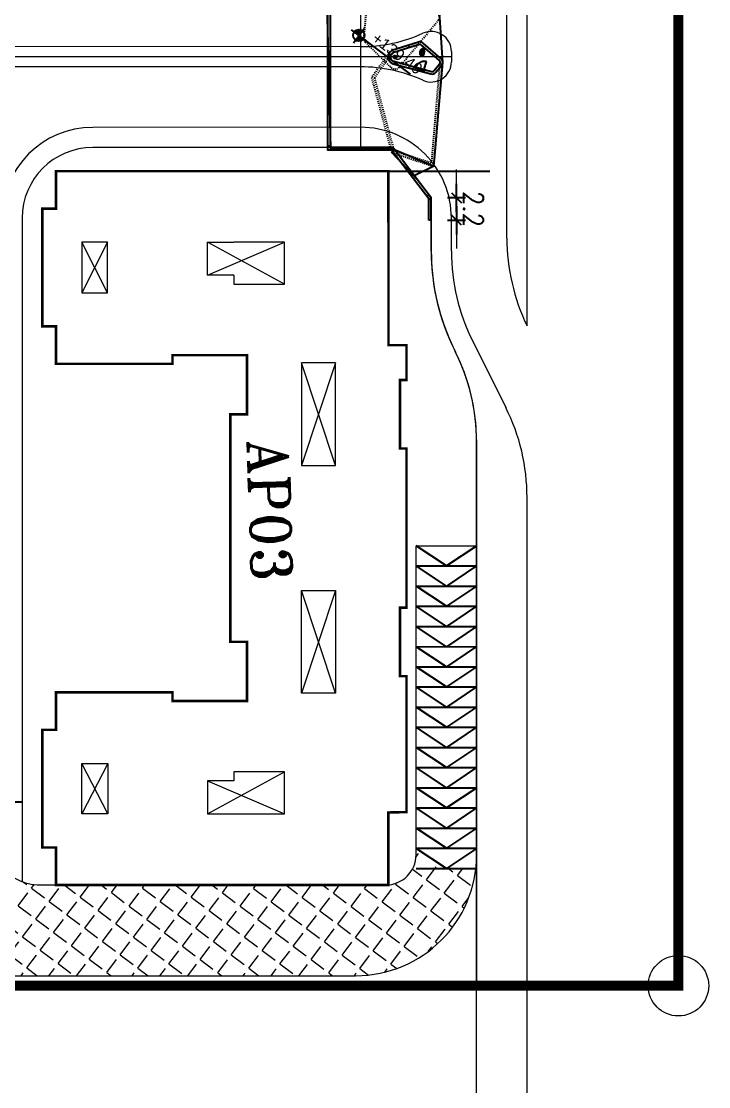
# Model space of a CAD drawing. Header units: inches. Extents: x 2 to 806, y 2 to 666.
# Drawn here: x 612.4 to 680.5, y 226.3 to 331.9 of the extents above; entities that cross this region are included whole.
import ezdxf
from ezdxf.enums import TextEntityAlignment as Align

# ---------------------------------------------------------------- set-up
doc = ezdxf.new("R2010")
doc.units = ezdxf.units.IN
doc.header["$MEASUREMENT"] = 0
for name, pattern in [('( Hidden )', [0.375, 0.25, -0.125]), ('ACAD_ISO04W100', [30, 24, -3, 0, -3]), ('DASHED', [0.75, 0.5, -0.25]), ('DASHED2', [0.375, 0.25, -0.125]), ('GP_Trazos juntos', [9.525, 6.35, -3.175]), ('RAYITAS', [0.375, 0.25, -0.125])]:
    doc.linetypes.add(name, pattern=pattern)
for name, color, linetype in [('.', 7, 'Continuous'), ('A-01-DW', 1, 'Continuous'), ('A-03-PROJ', 1, 'RAYITAS'), ('A-06-FURNITURE', 15, 'Continuous'), ('A-06-GRAY', 15, 'Continuous'), ('A-07-HATCH-FURNITURE', 255, 'Continuous'), ('ASPHALT', 4, 'Continuous'), ('City_Axies', 10, 'Continuous'), ('City_Edge', 6, 'Continuous'), ('City_road', 170, 'Continuous'), ('CL', 1, 'ACAD_ISO04W100'), ('code', 2, 'Continuous'), ('comments', 1, 'Continuous'), ('Duplex-Garden', 3, 'Continuous'), ('E-01-SOP', 2, 'Continuous'), ('ELV2', 4, 'Continuous'), ('INT-01_Auxiliar', 9, 'Continuous'), ('Land line', 210, 'Continuous'), ('PAVEMENT', 2, 'Continuous'), ('sec line', 252, 'ACAD_ISO04W100'), ('set pack', 253, 'DASHED2')]:
    doc.layers.add(name, color=color, linetype=linetype)
doc.layers.add('INT-00_No impresión', color=160, linetype='Continuous', plot=False)
doc.layers.add('WORK', color=6, linetype='Continuous', plot=False)
doc.styles.add('3', font='ROMANT.shx', dxfattribs={"height": 4})
doc.styles.add('AUC-2-5', font='romans.shx', dxfattribs={"width": 0.85})
doc.styles.add('SDC-TEXT', font='arial.ttf')
doc.linetypes.add('FENCELINE2', pattern='A,0.25,-0.1,[132,ltypeshp.shx,S=0.1,R=0,X=-0.1,Y=0],-0.1,1', length=1.45)
doc.dimstyles.new('AUC-750-N mtr', dxfattribs={"dimscale": 0.5625, "dimtxt": 3.5, "dimasz": 2.5, "dimexe": 2.5, "dimexo": 2, "dimgap": 1.2, "dimtad": 1, "dimzin": 1, "dimdsep": 46, "dimtxsty": 'AUC-2-5', "dimblk": 'AUC-DIMTICK', "dimcen": 1, "dimse1": 1, "dimse2": 1, "dimclrd": 1, "dimclre": 1, "dimclrt": 2, "dimadec": 0, "dimazin": 0, "dimtfac": 1, "dimtix": 1, "dimtmove": 2, "dimatfit": 3, "dimfxl": 1, "dimlwd": 0, "dimlwe": -1, "dimarcsym": 0})

# ---------------------------------------------------------------- blocks, each defined once
blk = doc.blocks.new('*U474')
at = {"linetype": 'ByBlock'}
for p, q in [((0, 6), (2, 3)), ((2, 0), (2, 6)), ((2, 3), (0, 0))]:
    blk.add_line(p, q, dxfattribs=at)
blk = doc.blocks.new('*U473')
at = {"layer": 'ASPHALT', "color": 0, "linetype": 'ByBlock', "lineweight": -2, "transparency": 16777216, "rotation": 306.9614938914306}
for p in [(617473.79, 806107.21), (617474.99, 806105.61), (617476.19, 806104.01), (617477.39, 806102.41), (617478.6, 806100.81), (617479.8, 806099.21), (617481, 806097.62), (617482.2, 806096.02), (617483.41, 806094.42), (617484.61, 806092.82), (617485.81, 806091.22), (617487.01, 806089.63), (617488.22, 806088.03), (617489.42, 806086.43), (617490.62, 806084.83), (617491.83, 806083.23)]:
    blk.add_blockref('*U474', p, dxfattribs=at)
blk = doc.blocks.new('AUC-DIMTICK')
at = {"color": 1}
for p, q in [((1, 0), (-1, 0)), ((-0.356, -0.356), (0.356, 0.356)), ((0, 0.63), (0, -0.63))]:
    blk.add_line(p, q, dxfattribs=at)
blk = doc.blocks.new('*D6')
at = {"layer": 'Defpoints', "color": 0, "linetype": 'ByBlock', "transparency": 16777216}
for p in [(617780.55, 809285.27), (617783.89, 809285), (617781.88, 809283.5)]:
    blk.add_point(p, dxfattribs=at)
at = {"layer": 'Duplex-Garden', "color": 1, "linetype": 'ByBlock', "lineweight": 0, "transparency": 16777216}
for p, q in [((617781.71, 809287.89), (617780.86, 809289.02)), ((617782.55, 809286.77), (617783.89, 809285)), ((617784.73, 809283.88), (617785.58, 809282.76))]:
    blk.add_line(p, q, dxfattribs=at)
at = {"layer": 'Duplex-Garden', "color": 1, "linetype": 'ByBlock', "lineweight": 0, "transparency": 16777216, "xscale": 1.40625, "yscale": 1.40625, "zscale": 1.40625}
for p, rotation in [((617782.55, 809286.77), 306.9634320994262), ((617783.89, 809285), 126.9634320994261)]:
    blk.add_blockref('AUC-DIMTICK', p, dxfattribs=dict(at, rotation=rotation))
at = {"layer": 'Duplex-Garden', "color": 2, "linetype": 'ByBlock', "transparency": 16777216, "insert": (617784.55, 809286.89), "char_height": 1.969, "attachment_point": 5, "rotation": 306.9634, "style": 'AUC-2-5'}
blk.add_mtext('2.2', dxfattribs=at)
blk = doc.blocks.new('*U12')
at = {"color": 0}
for points in [[(-0.01, 0), (0.06, 0), (0.06, 0.01), (-0.01, 0.01)], [(0.89, -0.03), (0.89, 0), (0.06, 0), (0.06, -0.03)], [(0.97, 0), (0.89, 0), (0.89, 0.01), (0.97, 0.01)], [(-0.01, -0.1), (0.06, -0.1), (0.06, -0.12), (-0.01, -0.12)], [(0.97, -0.1), (0.89, -0.1), (0.89, -0.12), (0.97, -0.12)]]:
    blk.add_lwpolyline(points, close=True, dxfattribs=at)
for points in [[(0.03, -0.1), (0.03, 0), (0, 0), (0, -0.1), (0.03, -0.1)], [(0.05, -0.1), (0.08, -0.1), (0.08, -0.04), (0.06, -0.04), (0.06, 0), (0.05, 0), (0.05, -0.1)], [(0.91, -0.1), (0.88, -0.1), (0.88, -0.04), (0.89, -0.04), (0.89, 0), (0.91, 0), (0.91, -0.1)], [(0.92, -0.1), (0.92, 0), (0.96, 0), (0.96, -0.1), (0.92, -0.1)]]:
    blk.add_lwpolyline(points, dxfattribs=at)
at = {"layer": 'INT-00_No impresión'}
blk.add_lwpolyline([(0.05, -0.1), (0.91, -0.1)], dxfattribs=at)
at = {"layer": 'INT-01_Auxiliar', "linetype": 'GP_Trazos juntos'}
blk.add_lwpolyline([(0.06, 0), (0.06, 0.83, -0.414214), (0.89, 0)], format="xyb", dxfattribs=at)
blk = doc.blocks.new('Column_Round')
at = {"layer": 'E-01-SOP'}
h = blk.add_hatch(color=256, dxfattribs=at)
h.dxf.hatch_style = 1
edge = h.paths.add_edge_path()
edge.add_arc((0, 0), 0.15, 65.2825, 425.2825)
blk.add_circle((0, 0), 0.15, dxfattribs=at)
blk = doc.blocks.new('Hombre trabajando')
at = {"layer": 'A-07-HATCH-FURNITURE', "transparency": 33554687}
h = blk.add_hatch(color=256, dxfattribs=at)
h.dxf.hatch_style = 1
h.paths.add_polyline_path([(0.28, 0.23), (0.28, 0.24), (0.26, 0.24), (0.25, 0.24), (0.24, 0.25), (0.24, 0.26), (0.24, 0.27), (0.23, 0.27), (0.18, 0.27), (0.16, 0.28), (0.12, 0.28), (0.1, 0.27), (0.09, 0.26), (0.06, 0.24), (0.04, 0.22), (0.02, 0.21), (0.01, 0.19), (0, 0.19), (-0.02, 0.16), (-0.06, 0.13), (-0.06, 0.11), (-0.07, 0.1), (-0.09, 0.1), (-0.11, 0.09), (-0.12, 0.08), (-0.14, 0.07), (-0.16, 0.06), (-0.16, 0.06), (-0.16, 0.06), (-0.16, 0.06), (-0.15, 0.06), (-0.12, 0.07), (-0.14, 0.06), (-0.15, 0.06), (-0.16, 0.05), (-0.17, 0.04), (-0.18, 0.04), (-0.18, 0.04), (-0.18, 0.03), (-0.17, 0.03), (-0.17, 0.03), (-0.17, 0.03), (-0.18, 0.03), (-0.18, 0.02), (-0.18, 0.02), (-0.17, 0.02), (-0.17, 0.02), (-0.16, 0.02), (-0.16, 0.02), (-0.15, 0.03), (-0.14, 0.03), (-0.13, 0.04), (-0.13, 0.04), (-0.12, 0.04), (-0.12, 0.03), (-0.12, 0.03), (-0.13, 0.03), (-0.14, 0.02), (-0.14, 0.02), (-0.15, 0.02), (-0.15, 0.01), (-0.16, 0.01), (-0.16, 0.01), (-0.16, 0), (-0.16, 0), (-0.16, 0), (-0.15, 0), (-0.14, 0.01), (-0.13, 0.01), (-0.1, 0.02), (-0.1, 0.03), (-0.08, 0.03), (-0.08, 0.03), (-0.08, 0.02), (-0.09, 0.02), (-0.1, 0.01), (-0.1, 0), (-0.11, 0), (-0.11, -0.01), (-0.11, -0.02), (-0.1, -0.02), (-0.1, -0.02), (-0.09, -0.01), (-0.09, -0.01), (-0.08, 0), (-0.07, 0.01), (-0.06, 0.02), (-0.05, 0.03), (-0.05, 0.04), (-0.04, 0.05), (-0.04, 0.06), (-0.04, 0.07), (-0.03, 0.08), (-0.01, 0.08), (0, 0.09), (0.01, 0.1), (0.02, 0.11), (0.03, 0.12), (0.04, 0.13), (0.04, 0.11), (0.02, 0.09), (0.01, 0.07), (0.01, 0.04), (0, 0), (0, -0.03), (0.02, -0.07), (0.04, -0.11), (0.06, -0.14), (0.09, -0.17), (0.07, -0.17), (0.06, -0.17), (0.05, -0.19), (0.04, -0.19), (0.02, -0.21), (0.01, -0.21), (0.01, -0.21), (0, -0.21), (-0.04, -0.21), (-0.08, -0.2), (-0.12, -0.2), (-0.14, -0.19), (-0.16, -0.18), (-0.18, -0.17), (-0.19, -0.17), (-0.21, -0.14), (-0.22, -0.13), (-0.23, -0.12), (-0.25, -0.1), (-0.25, -0.1), (-0.26, -0.1), (-0.26, -0.1), (-0.26, -0.11), (-0.25, -0.12), (-0.24, -0.13), (-0.24, -0.14), (-0.24, -0.14), (-0.24, -0.15), (-0.25, -0.15), (-0.26, -0.14), (-0.28, -0.13), (-0.3, -0.12), (-0.31, -0.12), (-0.32, -0.11), (-0.33, -0.11), (-0.33, -0.11), (-0.33, -0.12), (-0.33, -0.12), (-0.32, -0.13), (-0.31, -0.13), (-0.3, -0.14), (-0.29, -0.14), (-0.28, -0.15), (-0.28, -0.15), (-0.28, -0.16), (-0.28, -0.16), (-0.29, -0.15), (-0.3, -0.15), (-0.33, -0.14), (-0.34, -0.13), (-0.35, -0.14), (-0.35, -0.14), (-0.34, -0.15), (-0.33, -0.15), (-0.32, -0.16), (-0.28, -0.18), (-0.31, -0.16), (-0.33, -0.16), (-0.34, -0.15), (-0.34, -0.16), (-0.34, -0.16), (-0.34, -0.17), (-0.34, -0.17), (-0.32, -0.18), (-0.31, -0.18), (-0.31, -0.18), (-0.3, -0.19), (-0.29, -0.19), (-0.29, -0.19), (-0.29, -0.2), (-0.29, -0.2), (-0.31, -0.19), (-0.32, -0.19), (-0.33, -0.19), (-0.33, -0.19), (-0.33, -0.2), (-0.33, -0.2), (-0.32, -0.2), (-0.3, -0.21), (-0.28, -0.21), (-0.25, -0.22), (-0.22, -0.23), (-0.22, -0.23), (-0.21, -0.24), (-0.19, -0.24), (-0.17, -0.26), (-0.1, -0.28), (-0.05, -0.28), (0, -0.3), (0.07, -0.29), (0.11, -0.28), (0.12, -0.27), (0.14, -0.27), (0.15, -0.26), (0.2, -0.24), (0.22, -0.23), (0.24, -0.2), (0.27, -0.15), (0.28, -0.15), (0.29, -0.12), (0.31, -0.09), (0.31, -0.06), (0.34, -0.05), (0.35, -0.03), (0.37, -0.01), (0.37, 0.01), (0.38, 0.02), (0.37, 0.03), (0.38, 0.04), (0.37, 0.05), (0.37, 0.07), (0.36, 0.07), (0.37, 0.1), (0.36, 0.1), (0.36, 0.1), (0.35, 0.12), (0.34, 0.13), (0.33, 0.13), (0.31, 0.14), (0.3, 0.15), (0.29, 0.16), (0.29, 0.18), (0.29, 0.2), (0.29, 0.22)])
at = {"linetype": 'ByBlock'}
for p, q in [((-0.17, 0.04), (-0.18, 0.04)), ((-0.18, 0.04), (-0.18, 0.04)), ((-0.18, 0.04), (-0.18, 0.03)), ((-0.18, 0.03), (-0.17, 0.03)), ((-0.17, 0.03), (-0.18, 0.03)), ((-0.18, 0.03), (-0.18, 0.02)), ((-0.18, 0.02), (-0.18, 0.02)), ((-0.18, 0.02), (-0.17, 0.02)), ((-0.16, 0.05), (-0.17, 0.04)), ((-0.17, 0.03), (-0.16, 0.04)), ((-0.16, 0.04), (-0.17, 0.03)), ((-0.17, 0.03), (-0.17, 0.03)), ((-0.17, 0.03), (-0.17, 0.03)), ((-0.17, 0.02), (-0.17, 0.02)), ((-0.17, 0.02), (-0.16, 0.02)), ((-0.14, 0.07), (-0.16, 0.06)), ((-0.16, 0.06), (-0.16, 0.06)), ((-0.16, 0.06), (-0.16, 0.06)), ((-0.16, 0.06), (-0.16, 0.06)), ((-0.15, 0.06), (-0.16, 0.05)), ((-0.16, 0.06), (-0.15, 0.06)), ((-0.16, 0.04), (-0.15, 0.04)), ((-0.15, 0.04), (-0.16, 0.04)), ((-0.16, 0.02), (-0.15, 0.03)), ((-0.16, 0.02), (-0.16, 0.02)), ((-0.15, 0.01), (-0.16, 0.01)), ((-0.16, 0.01), (-0.16, 0.01)), ((-0.16, 0.01), (-0.16, 0)), ((-0.16, 0), (-0.16, 0)), ((-0.16, 0), (-0.15, 0)), ((-0.12, 0.07), (-0.15, 0.06)), ((-0.14, 0.06), (-0.15, 0.06)), ((-0.15, 0.05), (-0.13, 0.06)), ((-0.13, 0.06), (-0.15, 0.05)), ((-0.15, 0.04), (-0.15, 0.05)), ((-0.15, 0.05), (-0.15, 0.04)), ((-0.15, 0.03), (-0.14, 0.03)), ((-0.14, 0.02), (-0.15, 0.02)), ((-0.15, 0.02), (-0.15, 0.01)), ((-0.15, 0), (-0.14, 0.01)), ((-0.12, 0.08), (-0.14, 0.07)), ((-0.12, 0.07), (-0.14, 0.06)), ((-0.14, 0.03), (-0.13, 0.04)), ((-0.13, 0.03), (-0.14, 0.02)), ((-0.14, 0.02), (-0.14, 0.02)), ((-0.14, 0.01), (-0.13, 0.01)), ((-0.13, 0.06), (-0.12, 0.07)), ((-0.13, 0.06), (-0.12, 0.07)), ((-0.13, 0.04), (-0.13, 0.04)), ((-0.13, 0.04), (-0.12, 0.04)), ((-0.12, 0.03), (-0.13, 0.03)), ((-0.13, 0.01), (-0.1, 0.02)), ((-0.11, 0.09), (-0.12, 0.08)), ((-0.12, 0.04), (-0.12, 0.03)), ((-0.12, 0.03), (-0.12, 0.03)), ((-0.09, 0.1), (-0.11, 0.09)), ((-0.1, 0), (-0.11, 0)), ((-0.11, 0), (-0.11, -0.01)), ((-0.1, 0.02), (-0.1, 0.03)), ((-0.1, 0.03), (-0.08, 0.03)), ((-0.09, 0.02), (-0.1, 0.01)), ((-0.1, 0.01), (-0.1, 0)), ((-0.07, 0.1), (-0.09, 0.1)), ((-0.08, 0.02), (-0.09, 0.02)), ((-0.08, 0.03), (-0.08, 0.03)), ((-0.08, 0.03), (-0.08, 0.02)), ((-0.08, 0), (-0.07, 0.01)), ((-0.06, 0.11), (-0.07, 0.1)), ((-0.07, 0.01), (-0.06, 0.02)), ((-0.02, 0.16), (-0.06, 0.13)), ((-0.06, 0.13), (-0.06, 0.11)), ((-0.06, 0.02), (-0.05, 0.03)), ((-0.05, 0.04), (-0.04, 0.05)), ((-0.05, 0.03), (-0.05, 0.04)), ((-0.04, 0.07), (-0.03, 0.08)), ((-0.04, 0.06), (-0.04, 0.07)), ((-0.04, 0.05), (-0.04, 0.06)), ((-0.03, 0.08), (-0.01, 0.08)), ((0, 0.19), (-0.02, 0.16)), ((-0.01, 0.08), (0, 0.09)), ((0.01, 0.19), (0, 0.19)), ((0, 0.09), (0.01, 0.1)), ((0.01, 0.04), (0, 0)), ((0.02, 0.21), (0.01, 0.19)), ((0.01, 0.1), (0.02, 0.11)), ((0.02, 0.09), (0.01, 0.07)), ((0.01, 0.07), (0.01, 0.04)), ((0.04, 0.22), (0.02, 0.21)), ((0.02, 0.11), (0.03, 0.12)), ((0.04, 0.11), (0.02, 0.09)), ((0.03, 0.12), (0.04, 0.13)), ((0.06, 0.24), (0.04, 0.22)), ((0.04, 0.13), (0.04, 0.11)), ((0.05, 0.07), (0.06, 0.08)), ((0.05, 0.06), (0.05, 0.07)), ((0.05, 0.05), (0.05, 0.06)), ((0.06, 0.04), (0.05, 0.05)), ((0.09, 0.26), (0.06, 0.24)), ((0.06, 0.08), (0.07, 0.08)), ((0.07, 0.03), (0.06, 0.04)), ((0.07, 0.08), (0.08, 0.09)), ((0.07, 0.03), (0.08, 0.02)), ((0.08, 0.09), (0.09, 0.1)), ((0.08, 0.02), (0.09, 0.01)), ((0.1, 0.27), (0.09, 0.26)), ((0.09, 0.1), (0.1, 0.12)), ((0.09, 0.01), (0.09, 0)), ((0.09, 0), (0.1, -0.01)), ((0.12, 0.28), (0.1, 0.27)), ((0.1, 0.14), (0.16, 0.14)), ((0.16, 0.14), (0.1, 0.14)), ((0.1, 0.12), (0.11, 0.13)), ((0.11, 0.13), (0.13, 0.13)), ((0.13, 0.04), (0.11, 0.03)), ((0.11, 0.03), (0.13, 0.03)), ((0.16, 0.28), (0.12, 0.28)), ((0.13, 0.06), (0.12, 0.06)), ((0.12, 0.06), (0.13, 0.05)), ((0.13, 0.05), (0.12, 0.05)), ((0.12, 0.05), (0.13, 0.04)), ((0.13, 0.03), (0.12, 0.02)), ((0.12, 0.02), (0.12, 0.02)), ((0.12, 0.02), (0.12, 0)), ((0.12, 0), (0.13, -0.01)), ((0.13, 0.13), (0.14, 0.14)), ((0.14, 0.1), (0.13, 0.09)), ((0.13, 0.09), (0.13, 0.08)), ((0.13, 0.08), (0.13, 0.08)), ((0.13, 0.08), (0.13, 0.07)), ((0.13, 0.07), (0.13, 0.06)), ((0.15, 0.11), (0.14, 0.1)), ((0.16, 0.13), (0.15, 0.13)), ((0.15, 0.13), (0.15, 0.13)), ((0.15, 0.13), (0.15, 0.13)), ((0.15, 0.13), (0.15, 0.12)), ((0.15, 0.12), (0.15, 0.11)), ((0.15, 0.12), (0.15, 0.12)), ((0.15, 0.12), (0.15, 0.12)), ((0.18, 0.27), (0.16, 0.28)), ((0.17, 0.15), (0.16, 0.15)), ((0.16, 0.15), (0.16, 0.14)), ((0.16, 0.14), (0.17, 0.13)), ((0.17, 0.12), (0.16, 0.13)), ((0.18, 0.16), (0.17, 0.15)), ((0.17, 0.13), (0.18, 0.12)), ((0.18, 0.12), (0.17, 0.12)), ((0.23, 0.27), (0.18, 0.27)), ((0.2, 0.17), (0.18, 0.16)), ((0.22, 0.16), (0.2, 0.17)), ((0.24, 0.15), (0.22, 0.16)), ((0.23, 0.27), (0.24, 0.27)), ((0.24, 0.27), (0.24, 0.26)), ((0.24, 0.26), (0.24, 0.25)), ((0.24, 0.25), (0.25, 0.24)), ((0.27, 0.15), (0.24, 0.15)), ((0.25, 0.24), (0.26, 0.24)), ((0.26, 0.24), (0.28, 0.24)), ((0.29, 0.15), (0.27, 0.15)), ((0.28, 0.24), (0.28, 0.23)), ((0.28, 0.23), (0.29, 0.22)), ((0.29, 0.22), (0.29, 0.2)), ((0.29, 0.2), (0.29, 0.18)), ((0.29, 0.18), (0.29, 0.16)), ((0.29, 0.16), (0.3, 0.15)), ((0.31, 0.14), (0.29, 0.15)), ((0.33, 0.13), (0.31, 0.14)), ((0.34, 0.13), (0.33, 0.13)), ((0.35, 0.12), (0.34, 0.13)), ((0.36, 0.1), (0.35, 0.12)), ((0.36, 0.07), (0.37, 0.1)), ((0.37, 0.1), (0.36, 0.1)), ((0.36, 0.1), (0.36, 0.1)), ((0.37, 0.07), (0.36, 0.07)), ((0.37, 0.05), (0.37, 0.07)), ((0.38, 0.04), (0.37, 0.05)), ((0.37, 0.03), (0.38, 0.04)), ((0.38, 0.02), (0.37, 0.03)), ((0.37, 0.01), (0.38, 0.02)), ((0.37, -0.01), (0.37, 0.01)), ((-0.34, -0.13), (-0.35, -0.14)), ((-0.35, -0.14), (-0.35, -0.14)), ((-0.35, -0.14), (-0.34, -0.15)), ((-0.33, -0.14), (-0.34, -0.13)), ((-0.34, -0.15), (-0.33, -0.15)), ((-0.33, -0.16), (-0.34, -0.15)), ((-0.34, -0.15), (-0.34, -0.16)), ((-0.34, -0.16), (-0.34, -0.16)), ((-0.34, -0.16), (-0.34, -0.17)), ((-0.34, -0.17), (-0.34, -0.17)), ((-0.34, -0.17), (-0.32, -0.18)), ((-0.32, -0.11), (-0.33, -0.11)), ((-0.33, -0.11), (-0.33, -0.11)), ((-0.33, -0.11), (-0.33, -0.12)), ((-0.33, -0.12), (-0.33, -0.12)), ((-0.33, -0.12), (-0.32, -0.13)), ((-0.3, -0.15), (-0.33, -0.14)), ((-0.33, -0.15), (-0.32, -0.16)), ((-0.31, -0.16), (-0.33, -0.16)), ((-0.32, -0.19), (-0.33, -0.19)), ((-0.33, -0.19), (-0.33, -0.19)), ((-0.33, -0.19), (-0.33, -0.2)), ((-0.33, -0.2), (-0.33, -0.2)), ((-0.33, -0.2), (-0.32, -0.2)), ((-0.31, -0.12), (-0.32, -0.11)), ((-0.32, -0.13), (-0.31, -0.13)), ((-0.32, -0.16), (-0.28, -0.18)), ((-0.32, -0.18), (-0.31, -0.18)), ((-0.31, -0.19), (-0.32, -0.19)), ((-0.32, -0.2), (-0.3, -0.21)), ((-0.3, -0.12), (-0.31, -0.12)), ((-0.31, -0.13), (-0.3, -0.14)), ((-0.28, -0.18), (-0.31, -0.16)), ((-0.31, -0.18), (-0.31, -0.18)), ((-0.31, -0.18), (-0.3, -0.19)), ((-0.29, -0.2), (-0.31, -0.19)), ((-0.28, -0.13), (-0.3, -0.12)), ((-0.3, -0.14), (-0.29, -0.14)), ((-0.29, -0.15), (-0.3, -0.15)), ((-0.3, -0.19), (-0.29, -0.19)), ((-0.3, -0.21), (-0.28, -0.21)), ((-0.29, -0.14), (-0.28, -0.15)), ((-0.28, -0.16), (-0.29, -0.15)), ((-0.29, -0.19), (-0.29, -0.19)), ((-0.29, -0.19), (-0.29, -0.2)), ((-0.29, -0.2), (-0.29, -0.2)), ((-0.26, -0.14), (-0.28, -0.13)), ((-0.28, -0.15), (-0.28, -0.15)), ((-0.28, -0.15), (-0.28, -0.16)), ((-0.28, -0.16), (-0.28, -0.16)), ((-0.28, -0.21), (-0.25, -0.22)), ((-0.25, -0.1), (-0.26, -0.1)), ((-0.26, -0.1), (-0.26, -0.1)), ((-0.26, -0.1), (-0.26, -0.11)), ((-0.26, -0.11), (-0.25, -0.12)), ((-0.25, -0.15), (-0.26, -0.14)), ((-0.23, -0.12), (-0.25, -0.1)), ((-0.25, -0.1), (-0.25, -0.1)), ((-0.25, -0.12), (-0.24, -0.13)), ((-0.24, -0.15), (-0.25, -0.15)), ((-0.25, -0.22), (-0.22, -0.23)), ((-0.24, -0.13), (-0.24, -0.14)), ((-0.24, -0.14), (-0.24, -0.14)), ((-0.24, -0.14), (-0.24, -0.15)), ((-0.22, -0.13), (-0.23, -0.12)), ((-0.21, -0.14), (-0.22, -0.13)), ((-0.22, -0.23), (-0.22, -0.23)), ((-0.22, -0.23), (-0.21, -0.24)), ((-0.19, -0.17), (-0.21, -0.14)), ((-0.21, -0.24), (-0.19, -0.24)), ((-0.18, -0.17), (-0.19, -0.17)), ((-0.19, -0.24), (-0.17, -0.26)), ((-0.16, -0.18), (-0.18, -0.17)), ((-0.17, -0.26), (-0.1, -0.28)), ((-0.16, 0), (-0.16, 0)), ((-0.14, -0.19), (-0.16, -0.18)), ((-0.12, -0.2), (-0.14, -0.19)), ((-0.08, -0.2), (-0.12, -0.2)), ((-0.11, -0.01), (-0.11, -0.02)), ((-0.11, -0.02), (-0.1, -0.02)), ((-0.1, -0.02), (-0.09, -0.01)), ((-0.1, -0.02), (-0.1, -0.02)), ((-0.1, -0.28), (-0.05, -0.28)), ((-0.09, -0.01), (-0.08, 0)), ((-0.09, -0.01), (-0.09, -0.01)), ((-0.04, -0.21), (-0.08, -0.2)), ((-0.05, -0.28), (0, -0.3)), ((0, -0.21), (-0.04, -0.21)), ((0, 0), (0, -0.03)), ((0, -0.03), (0.02, -0.07)), ((0.01, -0.21), (0, -0.21)), ((0, -0.3), (0.07, -0.29)), ((0.02, -0.21), (0.01, -0.21)), ((0.01, -0.21), (0.01, -0.21)), ((0.02, -0.07), (0.04, -0.11)), ((0.04, -0.19), (0.02, -0.21)), ((0.04, -0.11), (0.06, -0.14)), ((0.05, -0.19), (0.04, -0.19)), ((0.06, -0.17), (0.05, -0.19)), ((0.06, -0.14), (0.09, -0.17)), ((0.07, -0.17), (0.06, -0.17)), ((0.09, -0.17), (0.07, -0.17)), ((0.07, -0.29), (0.11, -0.28)), ((0.08, -0.03), (0.15, -0.04)), ((0.08, -0.03), (0.15, -0.04)), ((0.1, -0.01), (0.1, -0.01)), ((0.1, -0.01), (0.11, -0.03)), ((0.11, -0.03), (0.11, -0.03)), ((0.11, -0.28), (0.12, -0.27)), ((0.12, -0.27), (0.14, -0.27)), ((0.13, -0.01), (0.13, -0.01)), ((0.13, -0.01), (0.14, -0.02)), ((0.14, -0.02), (0.15, -0.03)), ((0.14, -0.27), (0.15, -0.26)), ((0.15, -0.03), (0.15, -0.04)), ((0.15, -0.04), (0.16, -0.05)), ((0.15, -0.26), (0.2, -0.24)), ((0.16, -0.05), (0.18, -0.05)), ((0.18, -0.05), (0.2, -0.06)), ((0.2, -0.06), (0.22, -0.07)), ((0.2, -0.24), (0.22, -0.23)), ((0.22, -0.07), (0.25, -0.07)), ((0.22, -0.23), (0.24, -0.2)), ((0.24, -0.2), (0.27, -0.15)), ((0.25, -0.07), (0.27, -0.07)), ((0.27, -0.07), (0.29, -0.07)), ((0.27, -0.15), (0.28, -0.15)), ((0.28, -0.15), (0.29, -0.12)), ((0.29, -0.07), (0.31, -0.06)), ((0.29, -0.12), (0.31, -0.09)), ((0.31, -0.06), (0.34, -0.05)), ((0.31, -0.09), (0.31, -0.06)), ((0.34, -0.05), (0.35, -0.03)), ((0.35, -0.03), (0.37, -0.01))]:
    blk.add_line(p, q, dxfattribs=at)
for points in [[(0.16, -0.05), (0.15, -0.04), (0.15, -0.04), (0.08, -0.03), (0.08, -0.01), (0.08, 0), (0.08, 0.01), (0.08, 0.02), (0.08, 0.02), (0.07, 0.03), (0.06, 0.04), (0.05, 0.05), (0.05, 0.06), (0.05, 0.07), (0.06, 0.08), (0.07, 0.08), (0.08, 0.09), (0.09, 0.1), (0.09, 0.1), (0.09, 0.11), (0.09, 0.12), (0.1, 0.13), (0.1, 0.14), (0.16, 0.14), (0.16, 0.15), (0.17, 0.15), (0.18, 0.16), (0.2, 0.17), (0.22, 0.16), (0.24, 0.15), (0.27, 0.15), (0.29, 0.15), (0.3, 0.15), (0.29, 0.16), (0.29, 0.18), (0.29, 0.2), (0.29, 0.22), (0.28, 0.23), (0.28, 0.24), (0.26, 0.24), (0.25, 0.24), (0.24, 0.25), (0.24, 0.26), (0.24, 0.27), (0.23, 0.27), (0.18, 0.27), (0.16, 0.28), (0.12, 0.28), (0.1, 0.27), (0.09, 0.26), (0.06, 0.24), (0.04, 0.22), (0.02, 0.21), (0.01, 0.19), (0, 0.19), (-0.02, 0.16), (-0.06, 0.13), (-0.06, 0.11), (-0.07, 0.1), (-0.09, 0.1), (-0.11, 0.09), (-0.12, 0.08), (-0.14, 0.07), (-0.16, 0.06), (-0.16, 0.06), (-0.16, 0.06), (-0.16, 0.06), (-0.15, 0.06), (-0.12, 0.07), (-0.12, 0.07), (-0.14, 0.06), (-0.15, 0.06), (-0.16, 0.05), (-0.17, 0.04), (-0.18, 0.04), (-0.18, 0.04), (-0.18, 0.03), (-0.17, 0.03), (-0.17, 0.03), (-0.17, 0.03), (-0.18, 0.03), (-0.18, 0.02), (-0.18, 0.02), (-0.17, 0.02), (-0.17, 0.02), (-0.16, 0.02), (-0.16, 0.02), (-0.15, 0.03), (-0.14, 0.03), (-0.13, 0.04), (-0.13, 0.04), (-0.12, 0.04), (-0.12, 0.03), (-0.12, 0.03), (-0.13, 0.03), (-0.14, 0.02), (-0.14, 0.02), (-0.15, 0.02), (-0.15, 0.01), (-0.16, 0.01), (-0.16, 0.01), (-0.16, 0), (-0.16, 0), (-0.16, 0), (-0.15, 0), (-0.14, 0.01), (-0.13, 0.01), (-0.1, 0.02), (-0.1, 0.03), (-0.08, 0.03), (-0.08, 0.03), (-0.08, 0.02), (-0.09, 0.02), (-0.1, 0.01), (-0.1, 0), (-0.11, 0), (-0.11, -0.01), (-0.11, -0.02), (-0.1, -0.02), (-0.1, -0.02), (-0.09, -0.01), (-0.09, -0.01), (-0.08, 0), (-0.07, 0.01), (-0.06, 0.02), (-0.05, 0.03), (-0.05, 0.04), (-0.04, 0.05), (-0.04, 0.06), (-0.04, 0.07), (-0.03, 0.08), (-0.01, 0.08), (0, 0.09), (0.01, 0.1), (0.02, 0.11), (0.03, 0.12), (0.04, 0.13), (0.04, 0.11), (0.02, 0.09), (0.01, 0.07), (0.01, 0.04), (0, 0), (0, -0.03), (0.02, -0.07), (0.04, -0.11), (0.06, -0.14), (0.09, -0.17), (0.07, -0.17), (0.06, -0.17), (0.05, -0.19), (0.04, -0.19), (0.02, -0.21), (0.01, -0.21), (0.01, -0.21), (0, -0.21), (-0.04, -0.21), (-0.08, -0.2), (-0.12, -0.2), (-0.14, -0.19), (-0.16, -0.18), (-0.18, -0.17), (-0.19, -0.17), (-0.21, -0.14), (-0.22, -0.13), (-0.23, -0.12), (-0.25, -0.1), (-0.25, -0.1), (-0.26, -0.1), (-0.26, -0.1), (-0.26, -0.11), (-0.25, -0.12), (-0.24, -0.13), (-0.24, -0.14), (-0.24, -0.14), (-0.24, -0.15), (-0.25, -0.15), (-0.26, -0.14), (-0.28, -0.13), (-0.3, -0.12), (-0.31, -0.12), (-0.32, -0.11), (-0.33, -0.11), (-0.33, -0.11), (-0.33, -0.12), (-0.33, -0.12), (-0.32, -0.13), (-0.31, -0.13), (-0.3, -0.14), (-0.29, -0.14), (-0.28, -0.15), (-0.28, -0.15), (-0.28, -0.16), (-0.28, -0.16), (-0.29, -0.15), (-0.3, -0.15), (-0.33, -0.14), (-0.34, -0.13), (-0.35, -0.14), (-0.35, -0.14), (-0.34, -0.15), (-0.33, -0.15), (-0.32, -0.16), (-0.28, -0.18), (-0.31, -0.16), (-0.33, -0.16), (-0.34, -0.15), (-0.34, -0.16), (-0.34, -0.16), (-0.34, -0.17), (-0.34, -0.17), (-0.32, -0.18), (-0.31, -0.18), (-0.31, -0.18), (-0.3, -0.19), (-0.29, -0.19), (-0.29, -0.19), (-0.29, -0.2), (-0.29, -0.2), (-0.31, -0.19), (-0.32, -0.19), (-0.33, -0.19), (-0.33, -0.19), (-0.33, -0.2), (-0.33, -0.2), (-0.32, -0.2), (-0.3, -0.21), (-0.28, -0.21), (-0.25, -0.22), (-0.22, -0.23), (-0.22, -0.23), (-0.21, -0.24), (-0.19, -0.24), (-0.17, -0.26), (-0.1, -0.28), (-0.05, -0.28), (0, -0.3), (0.07, -0.29), (0.11, -0.28), (0.12, -0.27), (0.14, -0.27), (0.15, -0.26), (0.2, -0.24), (0.22, -0.23), (0.24, -0.2), (0.27, -0.15), (0.28, -0.15), (0.29, -0.12), (0.31, -0.09), (0.31, -0.06), (0.29, -0.07), (0.27, -0.07), (0.25, -0.07), (0.22, -0.07), (0.2, -0.06), (0.18, -0.05), (0.16, -0.05)], [(0.09, 0.1), (0.08, 0.09), (0.07, 0.08), (0.06, 0.08), (0.05, 0.07), (0.05, 0.06), (0.05, 0.05), (0.06, 0.04), (0.07, 0.03), (0.08, 0.02), (0.08, 0.02), (0.08, 0.03), (0.08, 0.04), (0.08, 0.04), (0.08, 0.05), (0.08, 0.06), (0.08, 0.06), (0.08, 0.07), (0.08, 0.07), (0.08, 0.08), (0.09, 0.08), (0.09, 0.09), (0.09, 0.1), (0.09, 0.1)], [(0.13, 0.08), (0.13, 0.08), (0.13, 0.09), (0.14, 0.1), (0.15, 0.11), (0.15, 0.12), (0.15, 0.12), (0.15, 0.12), (0.15, 0.13), (0.15, 0.13), (0.15, 0.13), (0.16, 0.13), (0.17, 0.12), (0.18, 0.12), (0.17, 0.13), (0.16, 0.14), (0.16, 0.14), (0.14, 0.14), (0.13, 0.13), (0.11, 0.13), (0.1, 0.12), (0.09, 0.1), (0.09, 0.1), (0.09, 0.09), (0.09, 0.08), (0.09, 0.08), (0.09, 0.07), (0.08, 0.07), (0.08, 0.06), (0.08, 0.06), (0.08, 0.05), (0.08, 0.05), (0.08, 0.04), (0.08, 0.03), (0.08, 0.03), (0.08, 0.02), (0.08, 0.02), (0.09, 0.01), (0.09, 0), (0.1, -0.01), (0.1, -0.01), (0.11, -0.03), (0.11, -0.03), (0.15, -0.04), (0.15, -0.03), (0.14, -0.02), (0.13, -0.01), (0.13, -0.01), (0.12, 0), (0.12, 0.02), (0.12, 0.02), (0.13, 0.03), (0.11, 0.03), (0.13, 0.04), (0.12, 0.05), (0.13, 0.05), (0.12, 0.06), (0.13, 0.06), (0.13, 0.07), (0.13, 0.08)], [(0.09, 0.1), (0.09, 0.1), (0.09, 0.09), (0.09, 0.08), (0.08, 0.08), (0.08, 0.07), (0.08, 0.07), (0.08, 0.06), (0.08, 0.06), (0.08, 0.05), (0.08, 0.04), (0.08, 0.04), (0.08, 0.03), (0.08, 0.02), (0.08, 0.02), (0.08, 0.02), (0.08, 0.01), (0.08, 0), (0.08, -0.01), (0.08, -0.03), (0.15, -0.04), (0.15, -0.04), (0.08, -0.03), (0.08, -0.02), (0.08, -0.01), (0.08, 0), (0.08, 0.01), (0.08, 0.02), (0.08, 0.02), (0.08, 0.03), (0.08, 0.03), (0.08, 0.04), (0.08, 0.05), (0.08, 0.05), (0.08, 0.06), (0.08, 0.06), (0.08, 0.07), (0.09, 0.07), (0.09, 0.08), (0.09, 0.08), (0.09, 0.09), (0.09, 0.1), (0.09, 0.1), (0.09, 0.1), (0.1, 0.11), (0.1, 0.12), (0.1, 0.14), (0.16, 0.14), (0.16, 0.14), (0.1, 0.14), (0.1, 0.13), (0.09, 0.12), (0.09, 0.11), (0.09, 0.1), (0.09, 0.1)], [(0.1, -0.01), (0.09, 0), (0.09, 0.01), (0.08, 0.02), (0.08, 0.01), (0.08, 0), (0.08, -0.01), (0.08, -0.02), (0.08, -0.03), (0.11, -0.03), (0.11, -0.03), (0.1, -0.01), (0.1, -0.01)], [(0.1, 0.12), (0.11, 0.13), (0.13, 0.13), (0.14, 0.14), (0.1, 0.14), (0.1, 0.12), (0.1, 0.11), (0.09, 0.1), (0.09, 0.1), (0.1, 0.12)], [(0.15, 0.11), (0.14, 0.1), (0.13, 0.09), (0.13, 0.08), (0.13, 0.08), (0.13, 0.07), (0.13, 0.06), (0.12, 0.06), (0.13, 0.05), (0.12, 0.05), (0.13, 0.04), (0.11, 0.03), (0.13, 0.03), (0.12, 0.02), (0.12, 0.02), (0.12, 0), (0.13, -0.01), (0.13, -0.01), (0.14, -0.02), (0.15, -0.03), (0.15, -0.04), (0.16, -0.05), (0.18, -0.05), (0.2, -0.06), (0.22, -0.07), (0.25, -0.07), (0.27, -0.07), (0.29, -0.07), (0.31, -0.06), (0.34, -0.05), (0.35, -0.03), (0.37, -0.01), (0.37, 0.01), (0.38, 0.02), (0.37, 0.03), (0.38, 0.04), (0.37, 0.05), (0.37, 0.07), (0.36, 0.07), (0.37, 0.1), (0.36, 0.1), (0.36, 0.1), (0.35, 0.12), (0.34, 0.13), (0.33, 0.13), (0.31, 0.14), (0.29, 0.15), (0.27, 0.15), (0.24, 0.15), (0.22, 0.16), (0.2, 0.17), (0.18, 0.16), (0.17, 0.15), (0.16, 0.15), (0.16, 0.14), (0.17, 0.13), (0.18, 0.12), (0.17, 0.12), (0.16, 0.13), (0.15, 0.13), (0.15, 0.13), (0.15, 0.13), (0.15, 0.12), (0.15, 0.12), (0.15, 0.12), (0.15, 0.11)]]:
    blk.add_lwpolyline(points, close=True, dxfattribs=at)
for points in [[(0.08, 0.02), (0.09, 0.01)], [(0.08, 0.01), (0.08, 0.02), (0.08, 0.02)], [(0.08, 0), (0.08, 0), (0.08, 0.01)], [(0.09, 0.01), (0.09, 0), (0.1, -0.01), (0.1, -0.01), (0.11, -0.03), (0.11, -0.03), (0.15, -0.04), (0.15, -0.03), (0.14, -0.02), (0.13, -0.01), (0.13, -0.01), (0.12, 0), (0.12, 0.02), (0.12, 0.02), (0.13, 0.03), (0.11, 0.03), (0.13, 0.04), (0.12, 0.05), (0.13, 0.05), (0.12, 0.06), (0.13, 0.06), (0.13, 0.07), (0.13, 0.08), (0.13, 0.08), (0.13, 0.09), (0.14, 0.1), (0.15, 0.11), (0.15, 0.12), (0.15, 0.12), (0.15, 0.12), (0.15, 0.13), (0.15, 0.13), (0.15, 0.13), (0.16, 0.13), (0.17, 0.12), (0.18, 0.12), (0.17, 0.13), (0.16, 0.14), (0.16, 0.14), (0.14, 0.14), (0.13, 0.13), (0.11, 0.13), (0.1, 0.12), (0.09, 0.1)], [(0.09, 0.11), (0.09, 0.12), (0.1, 0.12)], [(0.09, 0.1), (0.09, 0.1), (0.09, 0.11)], [(0.1, 0.12), (0.1, 0.13), (0.1, 0.13)], [(0.08, -0.02), (0.08, -0.01), (0.08, -0.01)]]:
    blk.add_lwpolyline(points, dxfattribs=at)
for points, knots in [([(0.1, 0.14), (0.1, 0.12), (0.08, 0.06), (0.08, 0), (0.08, -0.03)], [0, 0, 0, 0, 0.0731444, 0.1735748, 0.1735748, 0.1735748, 0.1735748]), ([(0.1, 0.14), (0.1, 0.11), (0.08, 0.06), (0.08, 0), (0.08, -0.03)], [0, 0, 0, 0, 0.0768629, 0.1655015, 0.1655015, 0.1655015, 0.1655015])]:
    blk.add_open_spline(points, degree=3, knots=knots, dxfattribs=at)
blk = doc.blocks.new('*U109')
for points in [[(0, 1.02, 0.414214), (-1.02, 0), (0, 0)], [(0, -1.02, 0.414214), (1.02, 0), (0, 0)]]:
    blk.add_hatch(color=256).paths.add_polyline_path(points)
for p, q in [((1.62, 0), (-1.62, 0)), ((0, -1.62), (0, 1.62)), ((0, 0), (1.62, 0)), ((11.38, 0), (1.62, 0))]:
    blk.add_line(p, q)
blk.add_circle((0, 0), 1.02)
at = {"style": 'SDC-TEXT'}
blk.add_attdef('LEVEL', text='', height=2, dxfattribs=at).set_placement((2.24, 2.53), align=Align.TOP_LEFT)
blk.add_attdef('T.O.C.', (2.24, -2.56), '', height=2, dxfattribs=at)
blk = doc.blocks.new('gate')
at = {"layer": 'code', "linetype": 'ByBlock'}
for p, q in [((617760.15, 809312.38), (617759.95, 809312.229)), ((617781.884, 809283.497), (617781.684, 809283.347))]:
    blk.add_line(p, q, dxfattribs=at)
for points in [[(617781.684, 809283.347), (617780.405, 809285.047), (617774.553, 809286.695), (617769.507, 809282.898), (617758.383, 809297.68), (617760.898, 809299.572), (617762.253, 809309.169), (617759.95, 809312.229)], [(617781.884, 809283.497), (617780.554, 809285.265), (617774.501, 809286.969), (617769.557, 809283.248), (617758.733, 809297.631), (617761.131, 809299.435), (617762.515, 809309.237), (617760.15, 809312.38)]]:
    blk.add_lwpolyline(points, dxfattribs=at)
at = {"layer": 'comments', "linetype": 'ByBlock'}
for points in [[(617760.39, 809312.06), (617760.191, 809311.91), (617759.95, 809312.229), (617760.15, 809312.38)], [(617762.459, 809308.841), (617762.211, 809308.876), (617762.267, 809309.272), (617762.515, 809309.237)], [(617761.795, 809304.138), (617761.547, 809304.173), (617761.603, 809304.569), (617761.851, 809304.534)], [(617761.131, 809299.435), (617760.883, 809299.47), (617760.939, 809299.866), (617761.187, 809299.831)], [(617758.383, 809297.68), (617758.583, 809297.83), (617758.824, 809297.511), (617758.624, 809297.361)], [(617774.501, 809286.969), (617774.652, 809286.769), (617774.332, 809286.529), (617774.182, 809286.728)], [(617780.554, 809285.265), (617780.486, 809285.025), (617780.101, 809285.133), (617780.169, 809285.374)], [(617769.267, 809283.217), (617769.466, 809283.368), (617769.707, 809283.048), (617769.507, 809282.898)]]:
    blk.add_lwpolyline(points, close=True, dxfattribs=at)
at = {"layer": 'Duplex-Garden', "linetype": 'ByBlock'}
dim = blk.add_aligned_dim(p1=(617780.554, 809285.265), p2=(617781.884, 809283.497), distance=2.505, dimstyle='AUC-750-N mtr', dxfattribs=at)
dim.commit()
dim.dimension.update_dxf_attribs({"geometry": '*D6', "text_midpoint": (617784.546, 809286.885)})

msp = doc.modelspace()

# ---------------------------------------------------------------- hatches: boundary and pattern name
at = {"layer": '.', "linetype": 'ByBlock', "lineweight": 0, "true_color": 0x727430}
h = msp.add_hatch(dxfattribs=at)
h.set_pattern_fill('ANGLE', color=67, scale=8, angle=-36.95959)
h.set_pattern_definition([(323.04041056, (-979302.0844, -275195.5394), (1.3227535156, 1.757931494), [1.6, -0.6]), (53.04041056, (-979302.0844, -275195.5394), (-1.757931494, 1.3227535156), [1.6, -0.6])])
h.paths.add_polyline_path([(645.544, 237.294, 0.3812673), (657.466, 247.933), (654.544, 247.932), (651.544, 249.932), (651.544, 249.295, -0.3895315), (648.798, 246.305), (648.798, 246.295), (615.853, 246.293), (614.28, 246.293, -0.5053671), (609.504, 252.775, -0.328581), (588.493, 237.295)])

# ---------------------------------------------------------------- linework, layer by layer
at = {"linetype": 'ByBlock', "lineweight": 0}
for p, q in [((653.041, 314.433), (653.042, 309.154)), ((657.542, 290.241), (657.544, 236.301)), ((657.544, 249.295), (657.543, 279.933))]:
    msp.add_line(p, q, dxfattribs=at)
for centre, radius, start, end in [((675.042, 309.155), 22, 180.0019, 206.76671), ((637.542, 290.24), 20, 0.00355, 26.76818)]:
    msp.add_arc(centre, radius, start, end, dxfattribs=at)
at = {"layer": 'A-03-PROJ', "linetype": 'DASHED', "ltscale": 0.03}
msp.add_lwpolyline([(653.886, 332.583), (651.938, 339.47, 0.2346111), (651.609, 339.833), (648.069, 341.221, 0.4987108), (647.319, 340.759), (646.338, 330.329, 0.2251649), (646.499, 329.886), (649.06, 327.359, 0.4387674), (649.87, 327.398), (653.778, 332.08, 0.2476781)], format="xyb", close=True, dxfattribs=at)
for points in [[(648.872, 328.82), (647.131, 326.371), (649.123, 318.929), (653.307, 317.565), (654.177, 327.854)], [(649.075, 328.675), (647.403, 326.323), (649.329, 319.125), (653.084, 317.9), (653.928, 327.875)]]:
    msp.add_lwpolyline(points, dxfattribs=at)
at = {"layer": 'A-06-GRAY'}
for points in [[(654.065, 327.575, 0.4078397), (654.004, 328.272), (652.24, 329.786, 0.2599181), (651.763, 329.883), (649.141, 329.049, 0.6947122), (649.263, 327.743), (652.994, 326.735, 0.2949319), (653.511, 326.9)], [(653.872, 327.734, 0.4078397), (653.841, 328.082), (652.077, 329.596, 0.2599181), (651.838, 329.645), (649.236, 328.817, 0.6818252), (649.328, 327.984), (653.059, 326.976, 0.2949319), (653.318, 327.059)]]:
    msp.add_lwpolyline(points, format="xyb", close=True, dxfattribs=at)
at = {"layer": 'ASPHALT', "lineweight": 0}
for p, q in [((646.041, 329.433), (550.443, 329.429)), ((655.041, 328.941), (655.041, 327.925)), ((646.041, 327.433), (550.443, 327.429)), ((646.041, 321.433), (619.49, 321.432)), ((655.042, 309.154), (655.042, 312.433)), ((657.153, 300.21), (660.431, 293.656)), ((662.546, 175.138), (662.542, 284.712)), ((651.543, 279.932), (657.543, 279.933)), ((651.544, 249.295), (651.543, 279.932)), ((657.543, 273.805), (657.544, 247.295)), ((614.28, 246.293), (645.544, 246.294)), ((617.493, 246.293), (648.544, 246.295)), ((511.939, 237.289), (645.544, 237.294))]:
    msp.add_line(p, q, dxfattribs=at)
at = {"layer": 'ASPHALT', "color": 7, "lineweight": 0}
for p, q in [((620.967, 310.043), (618.391, 310.043)), ((618.391, 310.043), (618.391, 305.02)), ((620.967, 305.02), (618.391, 310.043)), ((620.967, 310.043), (618.391, 305.02)), ((620.967, 305.02), (620.967, 310.043)), ((630.866, 306.77), (630.866, 310.044)), ((630.866, 310.044), (633.461, 310.044)), ((638.482, 305.871), (630.866, 310.044)), ((630.866, 306.77), (638.482, 310.044)), ((638.482, 310.044), (633.461, 310.044)), ((638.482, 305.871), (638.482, 310.044)), ((633.461, 306.77), (630.866, 306.77)), ((633.461, 306.77), (633.461, 305.87)), ((633.461, 305.87), (638.482, 305.871)), ((618.391, 305.02), (620.967, 305.02)), ((643.552, 298.074), (640.172, 298.074)), ((640.172, 298.074), (640.172, 287.884)), ((643.553, 287.884), (640.172, 298.074)), ((643.552, 298.074), (640.172, 287.884)), ((643.553, 287.884), (643.552, 298.074)), ((640.172, 287.884), (643.553, 287.884)), ((640.173, 265.304), (640.173, 275.494)), ((640.173, 275.494), (643.553, 275.494)), ((643.553, 265.304), (640.173, 275.494)), ((643.553, 275.494), (640.173, 265.304)), ((643.553, 275.494), (643.553, 265.304)), ((643.553, 265.304), (640.173, 265.304)), ((618.393, 253.333), (618.393, 258.357)), ((618.393, 258.357), (620.969, 258.357)), ((620.969, 253.333), (618.393, 258.357)), ((620.969, 258.357), (618.393, 253.333)), ((620.969, 258.357), (620.969, 253.333)), ((630.868, 253.334), (638.483, 257.508)), ((638.483, 257.508), (633.463, 257.508)), ((633.463, 257.508), (633.463, 256.608)), ((638.483, 253.334), (638.483, 257.508)), ((633.463, 256.608), (630.868, 256.608)), ((630.868, 256.608), (630.868, 253.334)), ((630.868, 256.608), (638.483, 253.334)), ((620.969, 253.333), (618.393, 253.333)), ((630.868, 253.334), (633.463, 253.334)), ((633.463, 253.334), (638.483, 253.334))]:
    msp.add_line(p, q, dxfattribs=at)
at = {"layer": 'ASPHALT', "color": 7, "lineweight": 0, "const_width": 0.25}
msp.add_lwpolyline([(615.853, 265.397), (615.853, 261.677), (614.493, 261.677), (614.493, 250.013), (615.853, 250.013), (615.853, 246.293), (648.798, 246.295), (648.798, 253.485), (650.594, 253.522), (650.593, 267.005), (649.943, 267.005), (649.943, 273.795), (650.593, 273.795), (650.592, 289.585), (649.942, 289.585), (649.942, 296.375), (650.592, 296.375), (650.592, 299.825), (648.806, 299.825), (648.795, 317.085), (615.85, 317.083), (615.851, 313.363), (614.491, 313.363), (614.491, 301.7), (615.851, 301.7), (615.851, 297.98), (627.391, 297.98), (627.391, 298.83), (634.781, 298.83), (634.781, 292.974), (633.132, 292.974), (633.133, 270.404), (634.782, 270.404), (634.783, 264.548), (627.393, 264.547), (627.393, 265.397), (615.853, 265.397)], dxfattribs=at)
at = {"layer": 'ASPHALT', "lineweight": 0}
for centre, radius, start, end in [((646.04, 344.433), 15, 270.0019, 294.31764), ((653.041, 328.941), 2, 0.0019, 114.31764), ((653.041, 327.925), 2, 245.68617, 0.0019), ((646.042, 312.433), 15, 65.68617, 90.0019), ((619.491, 312.432), 9, 90.0019, 180.0019), ((646.042, 312.433), 9, 0.0019, 90.0019), ((675.042, 309.155), 20, 180.0019, 206.56696), ((642.542, 284.711), 20, 0.0019, 26.56696), ((614.279, 251.293), 5, 162.76052, 270.00235), ((645.544, 249.294), 12, 270.00235, 0.0019), ((648.544, 249.295), 3, 270.00235, 0.0019)]:
    msp.add_arc(centre, radius, start, end, dxfattribs=at)
at = {"layer": 'City_Axies', "lineweight": 0}
msp.add_line((677.544, 237.304), (677.534, 535.434), dxfattribs=at)
at = {"layer": 'City_Edge', "lineweight": 0, "ltscale": 10}
for p, q in [((662.542, 301.735), (662.54, 357.131)), ((660.542, 310.453), (660.54, 348.413))]:
    msp.add_line(p, q, dxfattribs=at)
at = {"layer": 'City_road', "lineweight": 0}
msp.add_line((509.122, 236.296), (677.544, 236.302), dxfattribs=at)
at = {"layer": 'CL', "lineweight": 0, "ltscale": 5}
msp.add_line((655.041, 328.433), (550.443, 328.429), dxfattribs=at)
at = {"layer": 'code', "linetype": 'ByBlock', "const_width": 0.1}
msp.add_lwpolyline([(653.041, 314.432), (649.23, 319.433), (643.041, 319.433), (643.041, 337.433), (646.041, 337.433), (653.041, 344.433), (653.04, 348.366)], dxfattribs=at)
at = {"layer": 'comments', "linetype": 'ByBlock'}
for p, q in [((650.766, 329.566), (650.842, 329.328)), ((651.629, 316.286), (649.123, 318.929)), ((648.795, 317.085), (658.842, 317.091)), ((653.307, 317.565), (651.364, 316.633))]:
    msp.add_line(p, q, dxfattribs=at)
at = {"layer": 'comments', "color": 3, "linetype": 'ByBlock'}
msp.add_lwpolyline([(642.592, 337.483), (643.041, 319.383), (649.23, 319.308), (653.307, 317.565), (654.176, 327.846), (653.894, 332.318), (651.816, 339.69), (647.579, 341.177), (642.541, 340.482), (642.592, 337.483)], dxfattribs=at)
at = {"layer": 'Land line', "lineweight": 0, "ltscale": 10}
msp.add_arc((680.542, 310.454), 20, 180.0019, 205.84384, dxfattribs=at)
at = {"layer": 'PAVEMENT', "lineweight": 0}
for p, q in [((646.041, 319.433), (619.49, 319.432)), ((653.042, 309.154), (653.041, 314.433)), ((612.491, 312.432), (612.493, 246.623)), ((655.365, 299.316), (655.431, 299.184)), ((657.546, 175.138), (657.542, 290.24))]:
    msp.add_line(p, q, dxfattribs=at)
at = {"layer": 'PAVEMENT', "linetype": 'FENCELINE2', "lineweight": 0, "ltscale": 70, "const_width": 0.125}
msp.add_lwpolyline([(509.122, 236.296), (657.544, 236.301), (657.542, 290.241, 0.1173097), (655.399, 299.247, -0.1173235), (653.042, 309.154), (653.041, 314.433), (649.23, 319.433), (646.041, 319.433), (646.041, 337.433, 0.4142136), (653.04, 344.433), (653.04, 349.712, -0.1164338), (655.363, 359.55), (657.54, 363.905), (657.536, 478.433, 0.4142165), (616.534, 519.432), (512.15, 519.427)], format="xyb", dxfattribs=at)
at = {"layer": 'PAVEMENT', "lineweight": 0}
for centre, radius, start, end in [((619.491, 312.432), 7, 90.0019, 180.0019), ((675.042, 309.155), 22, 180.0019, 206.56696), ((637.542, 290.239), 20, 0.0019, 26.56696)]:
    msp.add_arc(centre, radius, start, end, dxfattribs=at)
at = {"layer": 'sec line', "color": 3, "linetype": 'ByBlock'}
msp.add_line((598.415, 254.547), (612.493, 254.548), dxfattribs=at)
at = {"layer": 'set pack', "linetype": 'DASHED', "lineweight": 0, "ltscale": 70}
msp.add_line((657.543, 261.174), (657.542, 290.24), dxfattribs=at)
at = {"layer": 'set pack', "color": 5, "linetype": '( Hidden )', "lineweight": 0, "ltscale": 250, "const_width": 1}
msp.add_lwpolyline([(677.534, 535.434), (456.038, 535.425, 0.1530333), (370.462, 508.476), (95.635, 316.887), (268.103, 68.277), (509.122, 236.296), (677.544, 236.302)], format="xyb", close=True, dxfattribs=at)
at = {"layer": 'set pack', "color": 5, "linetype": '( Hidden )', "lineweight": 0, "ltscale": 0.5, "const_width": 1}
msp.add_lwpolyline([(677.534, 535.434), (456.038, 535.425, 0.1530333), (370.462, 508.476), (95.635, 316.887), (268.103, 68.277), (509.122, 236.296), (677.544, 236.302)], format="xyb", close=True, dxfattribs=at)
at = {"layer": 'set pack', "linetype": 'ByBlock', "lineweight": 0}
msp.add_circle((677.544, 236.302), 3, dxfattribs=at)

# ---------------------------------------------------------------- block references
at = {"layer": 'A-01-DW', "xscale": -1, "rotation": 344.8808016645756}
msp.add_blockref('*U12', (652.403, 327.154), dxfattribs=at)
at = {"layer": 'A-06-FURNITURE', "color": 2, "rotation": 218.3881679473772}
msp.add_blockref('Hombre trabajando', (652.217, 328.903), dxfattribs=at)
at = {"layer": 'ASPHALT', "lineweight": 0, "rotation": 323.0404105629208}
msp.add_blockref('*U473', (-977420.165, -272590.805), dxfattribs=at)
at = {"layer": 'comments', "linetype": 'ByBlock', "rotation": 323.0404105629208}
msp.add_blockref('gate', (-979574.605, -274911.32), dxfattribs=at)
at = {"layer": 'ELV2', "color": 252}
ref = msp.add_blockref('*U109', (645.869, 330.555), dxfattribs=dict(at, xscale=0.5625047716006252, yscale=0.5625047716006252, zscale=0.5625047716006252, rotation=323.0401138320281))
ref.add_attrib('LEVEL', '+139.40', dxfattribs={"layer": '0', "height": 1.125, "rotation": 323.04011, "style": 'SDC-TEXT'}).set_placement((647.732, 330.935), align=Align.TOP_LEFT)
at = {"layer": 'WORK', "rotation": 164.8805423172585}
msp.add_blockref('Column_Round', (649.445, 328.419), dxfattribs=at)

# ---------------------------------------------------------------- texts
at = {"layer": 'set pack', "color": 0, "linetype": 'ByBlock', "lineweight": 0, "insert": (638.871, 290.505), "char_height": 4, "attachment_point": 1, "rotation": 271.57284, "style": '3'}
msp.add_mtext_dynamic_manual_height_columns('AP03', width=13.4456, gutter_width=20, heights=[0], dxfattribs=at)

doc.saveas('drawing.dxf')
